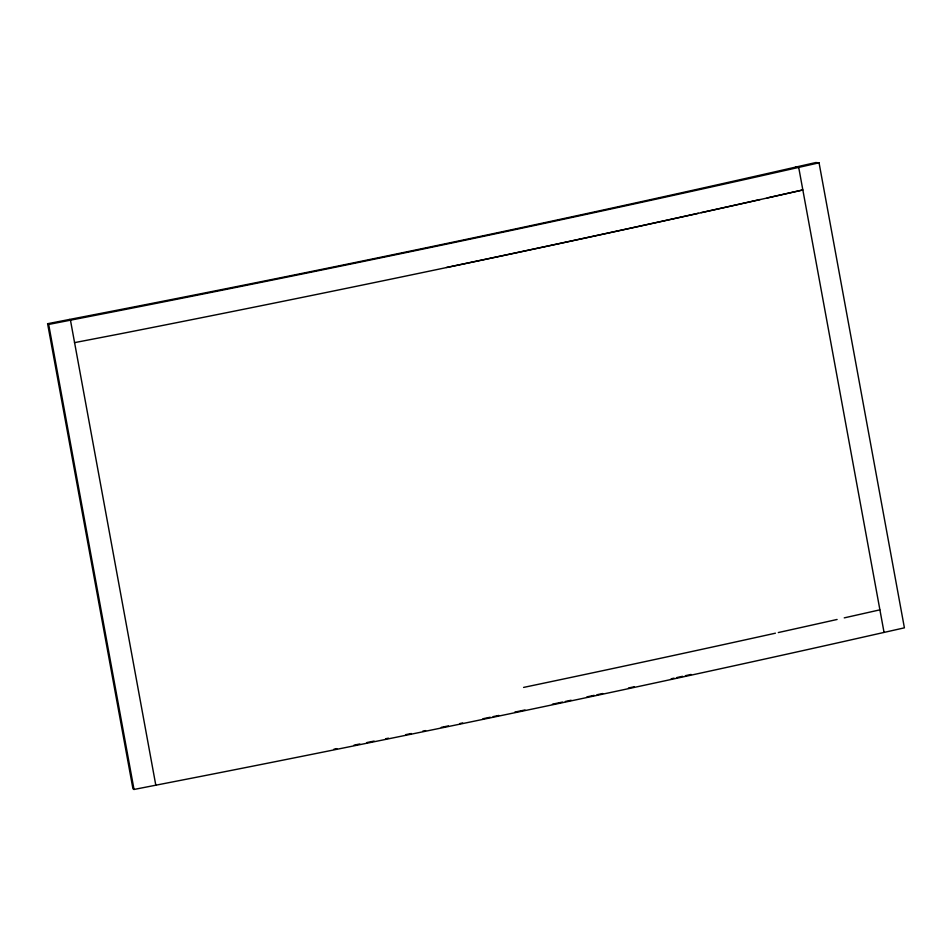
<?xml version="1.0" encoding="UTF-8"?>
<svg xmlns="http://www.w3.org/2000/svg" width="952" height="952" viewBox="0 0 952 952"><rect width="100%" height="100%" fill="white"/><g stroke="black" fill="none" stroke-linecap="round" stroke-linejoin="round"><path stroke-width="1.43" d="M795.503 167.135L815.84 162.542L819.053 162.816L904.4 627.832L842.722 641.731A2858.13 298.761 -10.4 0 1 200.075 776.558L134.018 789.458L132.947 788.744L47.6 323.716L69.389 319.467A2540.662 265.572 -10.4 0 0 795.503 167.135L798.704 167.397L884.051 632.414M819.053 162.816L757.375 176.715A2858.13 298.761 -10.4 0 1 114.728 311.542L48.671 324.442L47.6 323.716M69.389 319.467L70.46 320.181L155.807 785.198M74.482 342.649L118.869 334.092A2858.13 298.761 -10.4 0 0 761.517 199.265L802.845 189.948A2835.306 296.37 -10.4 0 1 767.181 197.945M48.671 324.442L134.018 789.458M760.041 199.551A2835.306 296.37 -10.4 0 1 701.231 212.629M698.34 213.272A2835.306 296.37 -10.4 0 1 446.512 267.488M691.081 674.456A2540.662 265.572 -10.4 0 1 685.416 675.694M682.572 676.313A2540.662 265.572 -10.4 0 1 676.896 677.538M674.064 678.157A2540.662 265.572 -10.4 0 1 671.219 678.776M634.199 686.773A2540.662 265.572 -10.4 0 1 628.487 687.998M602.735 693.52A2540.662 265.572 -10.4 0 1 596.999 694.746M594.131 695.353A2540.662 265.572 -10.4 0 1 586.956 696.876M571.14 700.244A2540.662 265.572 -10.4 0 1 565.393 701.457M562.513 702.064A2540.662 265.572 -10.4 0 1 552.422 704.194M524.98 709.978A2540.662 265.572 -10.4 0 1 514.853 712.096M498.919 715.428A2540.662 265.572 -10.4 0 1 493.112 716.63M490.209 717.237A2540.662 265.572 -10.4 0 1 482.95 718.748M462.636 722.961A2540.662 265.572 -10.4 0 1 459.792 723.556M448.404 725.9A2540.662 265.572 -10.4 0 1 441.288 727.364M425.603 730.589A2540.662 265.572 -10.4 0 1 422.748 731.172M411.335 733.516A2540.662 265.572 -10.4 0 1 405.612 734.682M388.452 738.181A2540.662 265.572 -10.4 0 1 385.596 738.764M374.136 741.084A2540.662 265.572 -10.4 0 1 366.972 742.536M359.797 743.988A2540.662 265.572 -10.4 0 1 354.061 745.142M336.829 748.617A2540.662 265.572 -10.4 0 1 333.962 749.2M879.815 609.863A2835.306 296.37 -10.4 0 1 844.245 617.872M837.106 619.466A2835.306 296.37 -10.4 0 1 778.296 632.556M775.416 633.199A2835.306 296.37 -10.4 0 1 523.588 687.415"/></g></svg>
